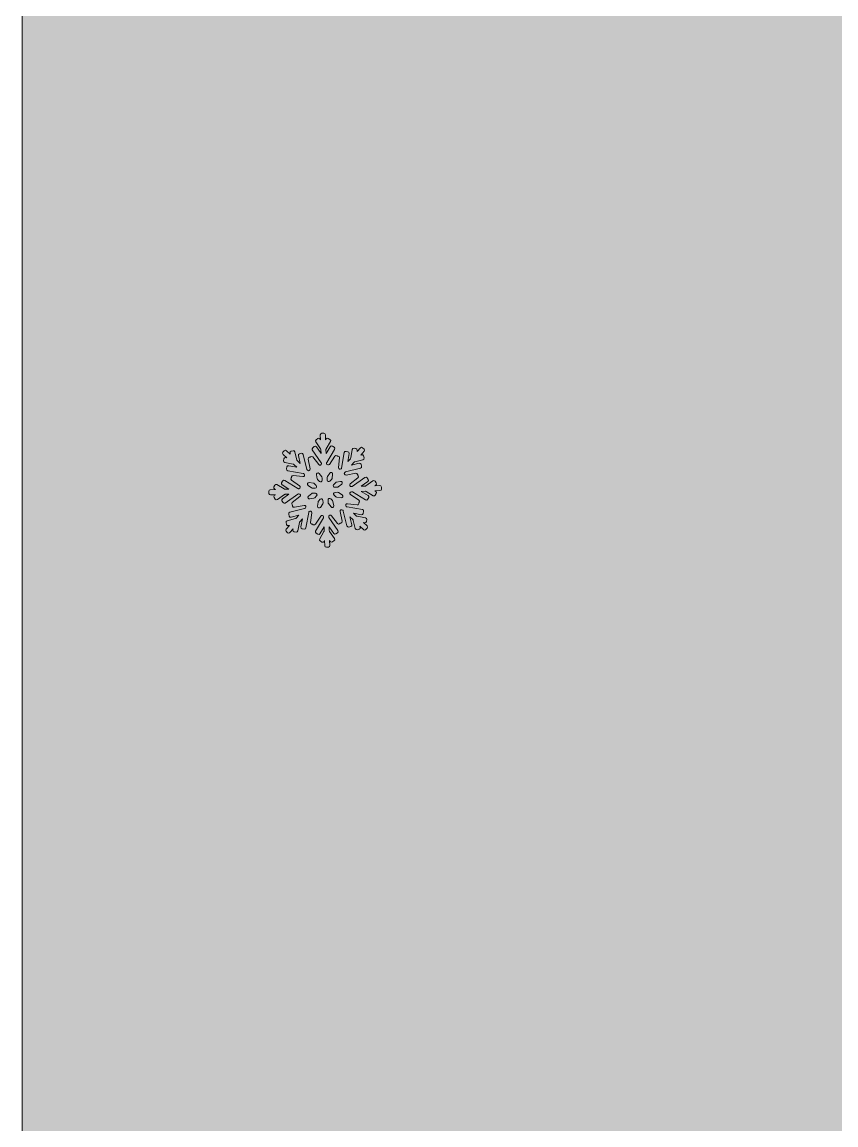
# Model space of a CAD drawing. Header units: millimetres. Extents: x 40 to 178, y -117 to -19.
# Drawn here: x 114.34 to 129.67, y -75.22 to -54.45 of the extents above; entities that cross this region are included whole.
import ezdxf

# ---------------------------------------------------------------- set-up
doc = ezdxf.new("R2010")
doc.units = ezdxf.units.MM
doc.header["$MEASUREMENT"] = 0
doc.layers.add('engraving', color=7, linetype='Continuous')
doc.layers.add('Layer 1', color=7, linetype='Continuous')

msp = doc.modelspace()

# ---------------------------------------------------------------- hatches: boundary and pattern name
at = {"layer": 'Layer 1'}
h = msp.add_hatch(color=2, dxfattribs=at)
h.dxf.hatch_style = 2
edge = h.paths.add_edge_path()
edge.add_spline(control_points=[(176.295, -54.742), (174.611, -49.888), (172.008, -45.798), (168.485, -42.469), (164.962, -39.142), (160.655, -36.597), (155.566, -34.835), (152.745, -33.859), (149.792, -33.154), (146.708, -32.719), (145.947, -31.249), (144.465, -30.207), (142.735, -30.075), (144.24, -28.96), (145.22, -27.176), (145.22, -25.16), (145.22, -21.779), (142.479, -19.039), (139.099, -19.039), (135.719, -19.039), (132.978, -21.779), (132.978, -25.16), (132.978, -27.176), (133.958, -28.96), (135.463, -30.075), (133.947, -30.191), (132.623, -31.005), (131.805, -32.192), (131.805, -32.192), (114.341, -32.192), (114.341, -32.192), (114.341, -32.192), (114.341, -117.341), (114.341, -117.341), (114.341, -117.341), (139.006, -117.341), (139.006, -117.341), (139.006, -117.341), (139.006, -99.49), (139.006, -99.49), (143.625, -100.194), (148.088, -99.98), (152.395, -98.844), (156.7, -97.709), (160.595, -95.869), (164.08, -93.324), (167.563, -90.78), (170.481, -87.609), (172.83, -83.81), (175.179, -80.013), (176.706, -75.806), (177.411, -71.185), (178.351, -65.077), (177.978, -59.598), (176.295, -54.742)], knot_values=[0, 0, 0, 0, 1, 1, 1, 2, 2, 2, 3, 3, 3, 4, 4, 4, 5, 5, 5, 6, 6, 6, 7, 7, 7, 8, 8, 8, 9, 9, 9, 10, 10, 10, 11, 11, 11, 12, 12, 12, 13, 13, 13, 14, 14, 14, 15, 15, 15, 16, 16, 16, 17, 17, 17, 18, 18, 18, 18], degree=3, periodic=1)
edge = h.paths.add_edge_path()
edge.add_spline(control_points=[(135.292, -25.16), (135.292, -23.06), (137, -21.352), (139.099, -21.352), (141.198, -21.352), (142.906, -23.06), (142.906, -25.16), (142.906, -27.259), (141.198, -28.967), (139.099, -28.967), (137, -28.967), (135.292, -27.259), (135.292, -25.16)], knot_values=[0, 0, 0, 0, 1, 1, 1, 2, 2, 2, 3, 3, 3, 4, 4, 4, 4], degree=3, periodic=1)
edge = h.paths.add_edge_path()
edge.add_spline(control_points=[(150.398, -71.83), (148.831, -73.436), (146.913, -74.238), (144.644, -74.238), (144.644, -74.238), (139.006, -74.238), (139.006, -74.238), (139.006, -74.238), (139.006, -57.913), (139.006, -57.913), (139.006, -57.913), (144.644, -57.913), (144.644, -57.913), (146.913, -57.913), (148.831, -58.697), (150.398, -60.262), (151.963, -61.829), (152.746, -63.747), (152.746, -66.017), (152.746, -68.289), (151.963, -70.227), (150.398, -71.83)], knot_values=[0, 0, 0, 0, 1, 1, 1, 2, 2, 2, 3, 3, 3, 4, 4, 4, 5, 5, 5, 6, 6, 6, 7, 7, 7, 7], degree=3, periodic=1)

# ---------------------------------------------------------------- linework, layer by layer
at = {"layer": 'engraving', "lineweight": 0}
for points, knots in [([(121.109, -63.205), (121.108, -63.189), (121.095, -63.176), (121.079, -63.177), (121.079, -63.177), (120.986, -63.18), (120.986, -63.18), (120.986, -63.18), (121.003, -63.168), (121.003, -63.168), (121.016, -63.159), (121.019, -63.141), (121.01, -63.128), (121.01, -63.128), (120.989, -63.097), (120.989, -63.097), (120.979, -63.083), (120.961, -63.08), (120.948, -63.089), (120.948, -63.089), (120.816, -63.182), (120.816, -63.182), (120.812, -63.185), (120.806, -63.187), (120.801, -63.187), (120.801, -63.187), (120.73, -63.19), (120.73, -63.19), (120.73, -63.19), (120.855, -63.102), (120.855, -63.102), (120.868, -63.093), (120.871, -63.075), (120.862, -63.061), (120.862, -63.061), (120.84, -63.03), (120.84, -63.03), (120.831, -63.017), (120.813, -63.014), (120.8, -63.023), (120.8, -63.023), (120.56, -63.192), (120.56, -63.192), (120.556, -63.195), (120.55, -63.197), (120.545, -63.197), (120.545, -63.197), (120.543, -63.197), (120.543, -63.197), (120.515, -63.198), (120.502, -63.163), (120.524, -63.145), (120.524, -63.145), (120.668, -63.032), (120.668, -63.032), (120.68, -63.023), (120.682, -63.004), (120.673, -62.992), (120.673, -62.992), (120.668, -62.986), (120.668, -62.986), (120.665, -62.982), (120.664, -62.978), (120.663, -62.974), (120.663, -62.974), (120.661, -62.966), (120.661, -62.966), (120.658, -62.95), (120.643, -62.94), (120.627, -62.943), (120.627, -62.943), (120.446, -62.979), (120.446, -62.979), (120.418, -62.985), (120.4, -62.952), (120.419, -62.931), (120.419, -62.931), (120.422, -62.928), (120.422, -62.928), (120.425, -62.924), (120.43, -62.921), (120.436, -62.919), (120.436, -62.919), (120.714, -62.85), (120.714, -62.85), (120.729, -62.846), (120.739, -62.83), (120.735, -62.814), (120.735, -62.814), (120.726, -62.777), (120.726, -62.777), (120.722, -62.762), (120.706, -62.752), (120.69, -62.756), (120.69, -62.756), (120.545, -62.793), (120.545, -62.793), (120.545, -62.793), (120.595, -62.738), (120.595, -62.738), (120.599, -62.734), (120.604, -62.731), (120.61, -62.729), (120.61, -62.729), (120.762, -62.691), (120.762, -62.691), (120.777, -62.687), (120.787, -62.671), (120.783, -62.656), (120.783, -62.656), (120.774, -62.619), (120.774, -62.619), (120.77, -62.603), (120.754, -62.594), (120.739, -62.597), (120.739, -62.597), (120.719, -62.602), (120.719, -62.602), (120.719, -62.602), (120.784, -62.531), (120.784, -62.531), (120.795, -62.519), (120.794, -62.501), (120.782, -62.49), (120.782, -62.49), (120.755, -62.464), (120.755, -62.464), (120.743, -62.453), (120.724, -62.454), (120.713, -62.466), (120.713, -62.466), (120.651, -62.534), (120.651, -62.534), (120.651, -62.534), (120.654, -62.514), (120.654, -62.514), (120.657, -62.498), (120.647, -62.483), (120.631, -62.48), (120.631, -62.48), (120.594, -62.473), (120.594, -62.473), (120.578, -62.471), (120.563, -62.481), (120.56, -62.497), (120.56, -62.497), (120.532, -62.657), (120.532, -62.657), (120.531, -62.663), (120.529, -62.668), (120.525, -62.672), (120.525, -62.672), (120.477, -62.724), (120.477, -62.724), (120.477, -62.724), (120.504, -62.573), (120.504, -62.573), (120.506, -62.557), (120.496, -62.542), (120.48, -62.539), (120.48, -62.539), (120.443, -62.533), (120.443, -62.533), (120.427, -62.53), (120.412, -62.54), (120.409, -62.556), (120.409, -62.556), (120.359, -62.848), (120.359, -62.848), (120.358, -62.853), (120.355, -62.858), (120.352, -62.862), (120.352, -62.862), (120.352, -62.862), (120.352, -62.862), (120.332, -62.883), (120.298, -62.867), (120.301, -62.839), (120.301, -62.839), (120.323, -62.658), (120.323, -62.658), (120.325, -62.642), (120.314, -62.627), (120.298, -62.625), (120.298, -62.625), (120.291, -62.624), (120.291, -62.624), (120.286, -62.624), (120.282, -62.622), (120.278, -62.619), (120.278, -62.619), (120.272, -62.616), (120.272, -62.616), (120.259, -62.606), (120.241, -62.61), (120.232, -62.624), (120.232, -62.624), (120.13, -62.778), (120.13, -62.778), (120.115, -62.801), (120.078, -62.791), (120.077, -62.763), (120.077, -62.763), (120.077, -62.759), (120.077, -62.759), (120.076, -62.754), (120.078, -62.748), (120.081, -62.743), (120.081, -62.743), (120.228, -62.495), (120.228, -62.495), (120.236, -62.481), (120.232, -62.463), (120.218, -62.455), (120.218, -62.455), (120.186, -62.435), (120.186, -62.435), (120.172, -62.427), (120.154, -62.431), (120.146, -62.445), (120.146, -62.445), (120.069, -62.575), (120.069, -62.575), (120.069, -62.575), (120.066, -62.5), (120.066, -62.5), (120.066, -62.495), (120.067, -62.489), (120.07, -62.484), (120.07, -62.484), (120.151, -62.348), (120.151, -62.348), (120.159, -62.334), (120.155, -62.316), (120.141, -62.308), (120.141, -62.308), (120.109, -62.289), (120.109, -62.289), (120.095, -62.28), (120.077, -62.285), (120.069, -62.299), (120.069, -62.299), (120.059, -62.316), (120.059, -62.316), (120.059, -62.316), (120.055, -62.219), (120.055, -62.219), (120.054, -62.203), (120.041, -62.191), (120.024, -62.191), (120.024, -62.191), (119.987, -62.193), (119.987, -62.193), (119.971, -62.193), (119.958, -62.207), (119.959, -62.223), (119.959, -62.223), (119.963, -62.316), (119.963, -62.316), (119.963, -62.316), (119.952, -62.3), (119.952, -62.3), (119.942, -62.286), (119.924, -62.283), (119.911, -62.292), (119.911, -62.292), (119.88, -62.314), (119.88, -62.314), (119.867, -62.323), (119.864, -62.341), (119.873, -62.354), (119.873, -62.354), (119.965, -62.488), (119.965, -62.488), (119.968, -62.493), (119.97, -62.498), (119.97, -62.504), (119.97, -62.504), (119.973, -62.575), (119.973, -62.575), (119.973, -62.575), (119.887, -62.449), (119.887, -62.449), (119.877, -62.436), (119.859, -62.433), (119.846, -62.442), (119.846, -62.442), (119.815, -62.464), (119.815, -62.464), (119.802, -62.473), (119.799, -62.491), (119.808, -62.504), (119.808, -62.504), (119.976, -62.747), (119.976, -62.747), (119.979, -62.752), (119.981, -62.757), (119.981, -62.763), (119.981, -62.763), (119.981, -62.763), (119.981, -62.763), (119.982, -62.792), (119.946, -62.805), (119.929, -62.782), (119.929, -62.782), (119.818, -62.639), (119.818, -62.639), (119.808, -62.626), (119.79, -62.624), (119.777, -62.634), (119.777, -62.634), (119.772, -62.638), (119.772, -62.638), (119.768, -62.641), (119.764, -62.643), (119.759, -62.644), (119.759, -62.644), (119.753, -62.645), (119.753, -62.645), (119.737, -62.648), (119.727, -62.663), (119.73, -62.679), (119.73, -62.679), (119.766, -62.862), (119.766, -62.862), (119.771, -62.89), (119.738, -62.908), (119.717, -62.889), (119.717, -62.889), (119.716, -62.887), (119.716, -62.887), (119.711, -62.883), (119.709, -62.878), (119.707, -62.873), (119.707, -62.873), (119.637, -62.591), (119.637, -62.591), (119.634, -62.575), (119.618, -62.566), (119.602, -62.57), (119.602, -62.57), (119.566, -62.579), (119.566, -62.579), (119.55, -62.583), (119.541, -62.599), (119.545, -62.614), (119.545, -62.614), (119.581, -62.761), (119.581, -62.761), (119.581, -62.761), (119.527, -62.711), (119.527, -62.711), (119.523, -62.707), (119.52, -62.702), (119.519, -62.697), (119.519, -62.697), (119.481, -62.542), (119.481, -62.542), (119.477, -62.526), (119.461, -62.517), (119.445, -62.521), (119.445, -62.521), (119.409, -62.53), (119.409, -62.53), (119.393, -62.534), (119.384, -62.55), (119.388, -62.565), (119.388, -62.565), (119.393, -62.585), (119.393, -62.585), (119.393, -62.585), (119.323, -62.52), (119.323, -62.52), (119.311, -62.509), (119.292, -62.509), (119.281, -62.521), (119.281, -62.521), (119.256, -62.549), (119.256, -62.549), (119.245, -62.561), (119.246, -62.579), (119.257, -62.59), (119.257, -62.59), (119.326, -62.654), (119.326, -62.654), (119.326, -62.654), (119.306, -62.651), (119.306, -62.651), (119.29, -62.648), (119.275, -62.658), (119.272, -62.674), (119.272, -62.674), (119.265, -62.712), (119.265, -62.712), (119.263, -62.727), (119.273, -62.743), (119.289, -62.745), (119.289, -62.745), (119.447, -62.774), (119.447, -62.774), (119.453, -62.775), (119.458, -62.778), (119.462, -62.781), (119.462, -62.781), (119.514, -62.83), (119.514, -62.83), (119.514, -62.83), (119.365, -62.803), (119.365, -62.803), (119.349, -62.8), (119.334, -62.811), (119.331, -62.827), (119.331, -62.827), (119.324, -62.864), (119.324, -62.864), (119.322, -62.88), (119.332, -62.895), (119.348, -62.898), (119.348, -62.898), (119.636, -62.95), (119.636, -62.95), (119.641, -62.951), (119.646, -62.954), (119.65, -62.958), (119.65, -62.958), (119.652, -62.959), (119.652, -62.959), (119.672, -62.978), (119.656, -63.013), (119.628, -63.009), (119.628, -63.009), (119.449, -62.986), (119.449, -62.986), (119.433, -62.984), (119.418, -62.996), (119.416, -63.012), (119.416, -63.012), (119.415, -63.019), (119.415, -63.019), (119.415, -63.023), (119.413, -63.028), (119.411, -63.031), (119.411, -63.031), (119.407, -63.038), (119.407, -63.038), (119.398, -63.051), (119.401, -63.069), (119.415, -63.078), (119.415, -63.078), (119.569, -63.183), (119.569, -63.183), (119.592, -63.198), (119.582, -63.235), (119.554, -63.236), (119.554, -63.236), (119.55, -63.236), (119.55, -63.236), (119.544, -63.236), (119.539, -63.235), (119.534, -63.232), (119.534, -63.232), (119.288, -63.082), (119.288, -63.082), (119.274, -63.074), (119.256, -63.078), (119.248, -63.092), (119.248, -63.092), (119.229, -63.125), (119.229, -63.125), (119.221, -63.138), (119.225, -63.156), (119.239, -63.164), (119.239, -63.164), (119.368, -63.243), (119.368, -63.243), (119.368, -63.243), (119.294, -63.246), (119.294, -63.246), (119.288, -63.246), (119.283, -63.245), (119.278, -63.242), (119.278, -63.242), (119.143, -63.16), (119.143, -63.16), (119.129, -63.151), (119.111, -63.156), (119.103, -63.17), (119.103, -63.17), (119.084, -63.202), (119.084, -63.202), (119.076, -63.216), (119.08, -63.234), (119.094, -63.242), (119.094, -63.242), (119.112, -63.253), (119.112, -63.253), (119.112, -63.253), (119.016, -63.257), (119.016, -63.257), (119, -63.257), (118.987, -63.271), (118.988, -63.287), (118.988, -63.287), (118.99, -63.325), (118.99, -63.325), (118.99, -63.341), (119.004, -63.354), (119.02, -63.353), (119.02, -63.353), (119.113, -63.349), (119.113, -63.349), (119.113, -63.349), (119.095, -63.361), (119.095, -63.361), (119.082, -63.371), (119.079, -63.389), (119.088, -63.402), (119.088, -63.402), (119.11, -63.433), (119.11, -63.433), (119.119, -63.446), (119.137, -63.45), (119.151, -63.44), (119.151, -63.44), (119.282, -63.347), (119.282, -63.347), (119.287, -63.344), (119.292, -63.342), (119.298, -63.342), (119.298, -63.342), (119.368, -63.339), (119.368, -63.339), (119.368, -63.339), (119.244, -63.428), (119.244, -63.428), (119.23, -63.437), (119.227, -63.455), (119.236, -63.468), (119.236, -63.468), (119.258, -63.499), (119.258, -63.499), (119.267, -63.513), (119.285, -63.516), (119.299, -63.506), (119.299, -63.506), (119.538, -63.338), (119.538, -63.338), (119.542, -63.334), (119.548, -63.332), (119.554, -63.332), (119.554, -63.332), (119.555, -63.332), (119.555, -63.332), (119.583, -63.331), (119.596, -63.367), (119.574, -63.384), (119.574, -63.384), (119.431, -63.497), (119.431, -63.497), (119.418, -63.507), (119.416, -63.525), (119.426, -63.538), (119.426, -63.538), (119.43, -63.544), (119.43, -63.544), (119.433, -63.547), (119.435, -63.551), (119.436, -63.556), (119.436, -63.556), (119.437, -63.563), (119.437, -63.563), (119.44, -63.579), (119.456, -63.589), (119.471, -63.586), (119.471, -63.586), (119.653, -63.55), (119.653, -63.55), (119.68, -63.545), (119.699, -63.578), (119.68, -63.598), (119.68, -63.598), (119.677, -63.602), (119.677, -63.602), (119.673, -63.606), (119.668, -63.609), (119.662, -63.61), (119.662, -63.61), (119.385, -63.68), (119.385, -63.68), (119.369, -63.684), (119.359, -63.7), (119.363, -63.715), (119.363, -63.715), (119.372, -63.752), (119.372, -63.752), (119.376, -63.768), (119.392, -63.777), (119.408, -63.773), (119.408, -63.773), (119.553, -63.737), (119.553, -63.737), (119.553, -63.737), (119.503, -63.792), (119.503, -63.792), (119.499, -63.796), (119.494, -63.799), (119.489, -63.8), (119.489, -63.8), (119.336, -63.839), (119.336, -63.839), (119.321, -63.842), (119.311, -63.858), (119.315, -63.874), (119.315, -63.874), (119.324, -63.911), (119.324, -63.911), (119.328, -63.926), (119.344, -63.936), (119.36, -63.932), (119.36, -63.932), (119.38, -63.927), (119.38, -63.927), (119.38, -63.927), (119.314, -63.999), (119.314, -63.999), (119.304, -64.01), (119.304, -64.029), (119.316, -64.039), (119.316, -64.039), (119.344, -64.065), (119.344, -64.065), (119.356, -64.076), (119.374, -64.076), (119.385, -64.064), (119.385, -64.064), (119.447, -63.995), (119.447, -63.995), (119.447, -63.995), (119.444, -64.016), (119.444, -64.016), (119.441, -64.032), (119.452, -64.047), (119.467, -64.049), (119.467, -64.049), (119.504, -64.056), (119.504, -64.056), (119.52, -64.059), (119.535, -64.048), (119.538, -64.032), (119.538, -64.032), (119.566, -63.872), (119.566, -63.872), (119.567, -63.867), (119.569, -63.862), (119.573, -63.858), (119.573, -63.858), (119.621, -63.805), (119.621, -63.805), (119.621, -63.805), (119.595, -63.957), (119.595, -63.957), (119.592, -63.972), (119.602, -63.987), (119.618, -63.99), (119.618, -63.99), (119.655, -63.997), (119.655, -63.997), (119.671, -64), (119.686, -63.989), (119.689, -63.973), (119.689, -63.973), (119.74, -63.682), (119.74, -63.682), (119.741, -63.676), (119.743, -63.671), (119.747, -63.667), (119.747, -63.667), (119.747, -63.667), (119.747, -63.667), (119.766, -63.646), (119.801, -63.662), (119.797, -63.69), (119.797, -63.69), (119.775, -63.872), (119.775, -63.872), (119.773, -63.888), (119.785, -63.902), (119.8, -63.904), (119.8, -63.904), (119.807, -63.905), (119.807, -63.905), (119.812, -63.906), (119.816, -63.907), (119.82, -63.91), (119.82, -63.91), (119.826, -63.914), (119.826, -63.914), (119.839, -63.923), (119.858, -63.919), (119.867, -63.906), (119.867, -63.906), (119.968, -63.752), (119.968, -63.752), (119.984, -63.728), (120.02, -63.739), (120.022, -63.767), (120.022, -63.767), (120.022, -63.77), (120.022, -63.77), (120.022, -63.776), (120.021, -63.781), (120.018, -63.786), (120.018, -63.786), (119.87, -64.035), (119.87, -64.035), (119.862, -64.049), (119.866, -64.066), (119.88, -64.075), (119.88, -64.075), (119.912, -64.094), (119.912, -64.094), (119.926, -64.103), (119.944, -64.098), (119.952, -64.084), (119.952, -64.084), (120.029, -63.955), (120.029, -63.955), (120.029, -63.955), (120.032, -64.029), (120.032, -64.029), (120.032, -64.035), (120.031, -64.04), (120.028, -64.045), (120.028, -64.045), (119.947, -64.182), (119.947, -64.182), (119.939, -64.195), (119.944, -64.213), (119.957, -64.221), (119.957, -64.221), (119.989, -64.241), (119.989, -64.241), (120.003, -64.249), (120.021, -64.245), (120.029, -64.231), (120.029, -64.231), (120.04, -64.214), (120.04, -64.214), (120.04, -64.214), (120.044, -64.31), (120.044, -64.31), (120.044, -64.327), (120.058, -64.339), (120.074, -64.338), (120.074, -64.338), (120.111, -64.337), (120.111, -64.337), (120.127, -64.336), (120.14, -64.323), (120.139, -64.307), (120.139, -64.307), (120.135, -64.213), (120.135, -64.213), (120.135, -64.213), (120.147, -64.23), (120.147, -64.23), (120.156, -64.243), (120.174, -64.246), (120.188, -64.237), (120.188, -64.237), (120.218, -64.215), (120.218, -64.215), (120.231, -64.206), (120.234, -64.188), (120.225, -64.175), (120.225, -64.175), (120.133, -64.041), (120.133, -64.041), (120.13, -64.037), (120.128, -64.031), (120.128, -64.026), (120.128, -64.026), (120.125, -63.954), (120.125, -63.954), (120.125, -63.954), (120.212, -64.08), (120.212, -64.08), (120.221, -64.093), (120.239, -64.097), (120.253, -64.087), (120.253, -64.087), (120.283, -64.066), (120.283, -64.066), (120.296, -64.056), (120.3, -64.038), (120.29, -64.025), (120.29, -64.025), (120.122, -63.782), (120.122, -63.782), (120.119, -63.778), (120.118, -63.772), (120.117, -63.767), (120.117, -63.767), (120.117, -63.766), (120.117, -63.766), (120.116, -63.738), (120.152, -63.725), (120.17, -63.748), (120.17, -63.748), (120.28, -63.891), (120.28, -63.891), (120.29, -63.904), (120.308, -63.906), (120.321, -63.896), (120.321, -63.896), (120.327, -63.892), (120.327, -63.892), (120.33, -63.889), (120.334, -63.887), (120.339, -63.886), (120.339, -63.886), (120.346, -63.885), (120.346, -63.885), (120.361, -63.882), (120.372, -63.866), (120.369, -63.85), (120.369, -63.85), (120.333, -63.668), (120.333, -63.668), (120.327, -63.64), (120.36, -63.621), (120.381, -63.641), (120.381, -63.641), (120.383, -63.642), (120.383, -63.642), (120.387, -63.646), (120.39, -63.651), (120.391, -63.657), (120.391, -63.657), (120.461, -63.938), (120.461, -63.938), (120.465, -63.954), (120.481, -63.964), (120.496, -63.96), (120.496, -63.96), (120.533, -63.951), (120.533, -63.951), (120.548, -63.947), (120.558, -63.931), (120.554, -63.915), (120.554, -63.915), (120.517, -63.768), (120.517, -63.768), (120.517, -63.768), (120.571, -63.819), (120.571, -63.819), (120.575, -63.822), (120.578, -63.827), (120.58, -63.833), (120.58, -63.833), (120.618, -63.987), (120.618, -63.987), (120.622, -64.003), (120.638, -64.013), (120.653, -64.009), (120.653, -64.009), (120.69, -64), (120.69, -64), (120.705, -63.996), (120.715, -63.98), (120.711, -63.964), (120.711, -63.964), (120.706, -63.944), (120.706, -63.944), (120.706, -63.944), (120.776, -64.01), (120.776, -64.01), (120.788, -64.021), (120.806, -64.02), (120.817, -64.008), (120.817, -64.008), (120.843, -63.98), (120.843, -63.98), (120.853, -63.968), (120.853, -63.95), (120.841, -63.939), (120.841, -63.939), (120.772, -63.875), (120.772, -63.875), (120.772, -63.875), (120.792, -63.879), (120.792, -63.879), (120.808, -63.882), (120.824, -63.871), (120.826, -63.855), (120.826, -63.855), (120.833, -63.818), (120.833, -63.818), (120.836, -63.802), (120.825, -63.787), (120.809, -63.784), (120.809, -63.784), (120.651, -63.756), (120.651, -63.756), (120.646, -63.755), (120.641, -63.752), (120.636, -63.748), (120.636, -63.748), (120.584, -63.699), (120.584, -63.699), (120.584, -63.699), (120.734, -63.726), (120.734, -63.726), (120.75, -63.729), (120.765, -63.719), (120.768, -63.703), (120.768, -63.703), (120.774, -63.665), (120.774, -63.665), (120.777, -63.649), (120.766, -63.634), (120.751, -63.631), (120.751, -63.631), (120.463, -63.579), (120.463, -63.579), (120.457, -63.578), (120.452, -63.576), (120.448, -63.572), (120.448, -63.572), (120.447, -63.571), (120.447, -63.571), (120.426, -63.551), (120.442, -63.517), (120.47, -63.521), (120.47, -63.521), (120.65, -63.543), (120.65, -63.543), (120.666, -63.545), (120.68, -63.534), (120.682, -63.518), (120.682, -63.518), (120.683, -63.511), (120.683, -63.511), (120.684, -63.506), (120.685, -63.502), (120.688, -63.498), (120.688, -63.498), (120.692, -63.492), (120.692, -63.492), (120.701, -63.479), (120.697, -63.461), (120.684, -63.452), (120.684, -63.452), (120.529, -63.347), (120.529, -63.347), (120.506, -63.331), (120.516, -63.295), (120.545, -63.294), (120.545, -63.294), (120.548, -63.294), (120.548, -63.294), (120.554, -63.293), (120.56, -63.295), (120.564, -63.298), (120.564, -63.298), (120.81, -63.447), (120.81, -63.447), (120.824, -63.456), (120.842, -63.451), (120.85, -63.437), (120.85, -63.437), (120.87, -63.405), (120.87, -63.405), (120.878, -63.391), (120.873, -63.373), (120.86, -63.365), (120.86, -63.365), (120.731, -63.287), (120.731, -63.287), (120.731, -63.287), (120.804, -63.284), (120.804, -63.284), (120.81, -63.284), (120.816, -63.285), (120.82, -63.288), (120.82, -63.288), (120.955, -63.37), (120.955, -63.37), (120.969, -63.378), (120.987, -63.374), (120.995, -63.36), (120.995, -63.36), (121.014, -63.327), (121.014, -63.327), (121.023, -63.314), (121.018, -63.296), (121.005, -63.288), (121.005, -63.288), (120.987, -63.277), (120.987, -63.277), (120.987, -63.277), (121.082, -63.273), (121.082, -63.273), (121.098, -63.272), (121.111, -63.259), (121.11, -63.243), (121.11, -63.243), (121.109, -63.205), (121.109, -63.205)], [0, 0, 0, 0, 1, 1, 1, 2, 2, 2, 3, 3, 3, 4, 4, 4, 5, 5, 5, 6, 6, 6, 7, 7, 7, 8, 8, 8, 9, 9, 9, 10, 10, 10, 11, 11, 11, 12, 12, 12, 13, 13, 13, 14, 14, 14, 15, 15, 15, 16, 16, 16, 17, 17, 17, 18, 18, 18, 19, 19, 19, 20, 20, 20, 21, 21, 21, 22, 22, 22, 23, 23, 23, 24, 24, 24, 25, 25, 25, 26, 26, 26, 27, 27, 27, 28, 28, 28, 29, 29, 29, 30, 30, 30, 31, 31, 31, 32, 32, 32, 33, 33, 33, 34, 34, 34, 35, 35, 35, 36, 36, 36, 37, 37, 37, 38, 38, 38, 39, 39, 39, 40, 40, 40, 41, 41, 41, 42, 42, 42, 43, 43, 43, 44, 44, 44, 45, 45, 45, 46, 46, 46, 47, 47, 47, 48, 48, 48, 49, 49, 49, 50, 50, 50, 51, 51, 51, 52, 52, 52, 53, 53, 53, 54, 54, 54, 55, 55, 55, 56, 56, 56, 57, 57, 57, 58, 58, 58, 59, 59, 59, 60, 60, 60, 61, 61, 61, 62, 62, 62, 63, 63, 63, 64, 64, 64, 65, 65, 65, 66, 66, 66, 67, 67, 67, 68, 68, 68, 69, 69, 69, 70, 70, 70, 71, 71, 71, 72, 72, 72, 73, 73, 73, 74, 74, 74, 75, 75, 75, 76, 76, 76, 77, 77, 77, 78, 78, 78, 79, 79, 79, 80, 80, 80, 81, 81, 81, 82, 82, 82, 83, 83, 83, 84, 84, 84, 85, 85, 85, 86, 86, 86, 87, 87, 87, 88, 88, 88, 89, 89, 89, 90, 90, 90, 91, 91, 91, 92, 92, 92, 93, 93, 93, 94, 94, 94, 95, 95, 95, 96, 96, 96, 97, 97, 97, 98, 98, 98, 99, 99, 99, 100, 100, 100, 101, 101, 101, 102, 102, 102, 103, 103, 103, 104, 104, 104, 105, 105, 105, 106, 106, 106, 107, 107, 107, 108, 108, 108, 109, 109, 109, 110, 110, 110, 111, 111, 111, 112, 112, 112, 113, 113, 113, 114, 114, 114, 115, 115, 115, 116, 116, 116, 117, 117, 117, 118, 118, 118, 119, 119, 119, 120, 120, 120, 121, 121, 121, 122, 122, 122, 123, 123, 123, 124, 124, 124, 125, 125, 125, 126, 126, 126, 127, 127, 127, 128, 128, 128, 129, 129, 129, 130, 130, 130, 131, 131, 131, 132, 132, 132, 133, 133, 133, 134, 134, 134, 135, 135, 135, 136, 136, 136, 137, 137, 137, 138, 138, 138, 139, 139, 139, 140, 140, 140, 141, 141, 141, 142, 142, 142, 143, 143, 143, 144, 144, 144, 145, 145, 145, 146, 146, 146, 147, 147, 147, 148, 148, 148, 149, 149, 149, 150, 150, 150, 151, 151, 151, 152, 152, 152, 153, 153, 153, 154, 154, 154, 155, 155, 155, 156, 156, 156, 157, 157, 157, 158, 158, 158, 159, 159, 159, 160, 160, 160, 161, 161, 161, 162, 162, 162, 163, 163, 163, 164, 164, 164, 165, 165, 165, 166, 166, 166, 167, 167, 167, 168, 168, 168, 169, 169, 169, 170, 170, 170, 171, 171, 171, 172, 172, 172, 173, 173, 173, 174, 174, 174, 175, 175, 175, 176, 176, 176, 177, 177, 177, 178, 178, 178, 179, 179, 179, 180, 180, 180, 181, 181, 181, 182, 182, 182, 183, 183, 183, 184, 184, 184, 185, 185, 185, 186, 186, 186, 187, 187, 187, 188, 188, 188, 189, 189, 189, 190, 190, 190, 191, 191, 191, 192, 192, 192, 193, 193, 193, 194, 194, 194, 195, 195, 195, 196, 196, 196, 197, 197, 197, 198, 198, 198, 199, 199, 199, 200, 200, 200, 201, 201, 201, 202, 202, 202, 203, 203, 203, 204, 204, 204, 205, 205, 205, 206, 206, 206, 207, 207, 207, 208, 208, 208, 209, 209, 209, 210, 210, 210, 211, 211, 211, 212, 212, 212, 213, 213, 213, 214, 214, 214, 215, 215, 215, 216, 216, 216, 217, 217, 217, 218, 218, 218, 219, 219, 219, 220, 220, 220, 221, 221, 221, 222, 222, 222, 223, 223, 223, 224, 224, 224, 225, 225, 225, 226, 226, 226, 227, 227, 227, 228, 228, 228, 229, 229, 229, 230, 230, 230, 231, 231, 231, 232, 232, 232, 233, 233, 233, 234, 234, 234, 235, 235, 235, 236, 236, 236, 237, 237, 237, 238, 238, 238, 239, 239, 239, 240, 240, 240, 241, 241, 241, 242, 242, 242, 243, 243, 243, 244, 244, 244, 245, 245, 245, 246, 246, 246, 247, 247, 247, 248, 248, 248, 249, 249, 249, 250, 250, 250, 251, 251, 251, 252, 252, 252, 253, 253, 253, 254, 254, 254, 255, 255, 255, 256, 256, 256, 257, 257, 257, 258, 258, 258, 259, 259, 259, 260, 260, 260, 261, 261, 261, 262, 262, 262, 263, 263, 263, 264, 264, 264, 265, 265, 265, 266, 266, 266, 267, 267, 267, 268, 268, 268, 269, 269, 269, 270, 270, 270, 271, 271, 271, 272, 272, 272, 273, 273, 273, 274, 274, 274, 275, 275, 275, 276, 276, 276, 277, 277, 277, 278, 278, 278, 279, 279, 279, 280, 280, 280, 281, 281, 281, 282, 282, 282, 283, 283, 283, 284, 284, 284, 285, 285, 285, 286, 286, 286, 287, 287, 287, 288, 288, 288, 289, 289, 289, 290, 290, 290, 291, 291, 291, 292, 292, 292, 293, 293, 293, 294, 294, 294, 295, 295, 295, 296, 296, 296, 297, 297, 297, 298, 298, 298, 299, 299, 299, 300, 300, 300, 301, 301, 301, 302, 302, 302, 303, 303, 303, 304, 304, 304, 305, 305, 305, 306, 306, 306, 307, 307, 307, 308, 308, 308, 309, 309, 309, 310, 310, 310, 311, 311, 311, 312, 312, 312, 313, 313, 313, 314, 314, 314, 315, 315, 315, 316, 316, 316, 317, 317, 317, 318, 318, 318, 319, 319, 319, 320, 320, 320, 321, 321, 321, 322, 322, 322, 323, 323, 323, 324, 324, 324, 325, 325, 325, 326, 326, 326, 327, 327, 327, 328, 328, 328, 329, 329, 329, 330, 330, 330, 331, 331, 331, 332, 332, 332, 333, 333, 333, 334, 334, 334, 335, 335, 335, 336, 336, 336, 336]), ([(119.937, -62.95), (119.937, -62.95), (119.986, -63.013), (119.986, -63.013), (119.989, -63.018), (119.992, -63.024), (119.992, -63.03), (119.992, -63.03), (119.994, -63.079), (119.994, -63.079), (119.995, -63.105), (119.964, -63.119), (119.945, -63.101), (119.945, -63.101), (119.91, -63.069), (119.91, -63.069), (119.905, -63.064), (119.902, -63.059), (119.901, -63.053), (119.901, -63.053), (119.885, -62.973), (119.885, -62.973), (119.879, -62.943), (119.918, -62.925), (119.937, -62.95)], [0, 0, 0, 0, 1, 1, 1, 2, 2, 2, 3, 3, 3, 4, 4, 4, 5, 5, 5, 6, 6, 6, 7, 7, 7, 8, 8, 8, 8]), ([(120.089, -63.076), (120.089, -63.076), (120.087, -63.026), (120.087, -63.026), (120.087, -63.02), (120.089, -63.014), (120.092, -63.009), (120.092, -63.009), (120.137, -62.942), (120.137, -62.942), (120.153, -62.916), (120.194, -62.931), (120.19, -62.961), (120.19, -62.961), (120.18, -63.042), (120.18, -63.042), (120.179, -63.048), (120.177, -63.054), (120.173, -63.058), (120.173, -63.058), (120.14, -63.094), (120.14, -63.094), (120.122, -63.113), (120.09, -63.102), (120.089, -63.076)], [0, 0, 0, 0, 1, 1, 1, 2, 2, 2, 3, 3, 3, 4, 4, 4, 5, 5, 5, 6, 6, 6, 7, 7, 7, 8, 8, 8, 8]), ([(119.796, -63.221), (119.796, -63.221), (119.728, -63.174), (119.728, -63.174), (119.703, -63.157), (119.718, -63.117), (119.748, -63.121), (119.748, -63.121), (119.828, -63.132), (119.828, -63.132), (119.834, -63.132), (119.84, -63.135), (119.845, -63.139), (119.845, -63.139), (119.881, -63.173), (119.881, -63.173), (119.9, -63.191), (119.888, -63.223), (119.862, -63.224), (119.862, -63.224), (119.814, -63.226), (119.814, -63.226), (119.808, -63.226), (119.802, -63.224), (119.796, -63.221)], [0, 0, 0, 0, 1, 1, 1, 2, 2, 2, 3, 3, 3, 4, 4, 4, 5, 5, 5, 6, 6, 6, 7, 7, 7, 8, 8, 8, 8]), ([(120.209, -63.161), (120.209, -63.161), (120.243, -63.124), (120.243, -63.124), (120.247, -63.119), (120.252, -63.116), (120.259, -63.115), (120.259, -63.115), (120.339, -63.099), (120.339, -63.099), (120.369, -63.093), (120.386, -63.132), (120.362, -63.151), (120.362, -63.151), (120.298, -63.201), (120.298, -63.201), (120.293, -63.205), (120.287, -63.207), (120.281, -63.208), (120.281, -63.208), (120.232, -63.209), (120.232, -63.209), (120.206, -63.21), (120.192, -63.18), (120.209, -63.161)], [0, 0, 0, 0, 1, 1, 1, 2, 2, 2, 3, 3, 3, 4, 4, 4, 5, 5, 5, 6, 6, 6, 7, 7, 7, 8, 8, 8, 8]), ([(119.889, -63.369), (119.889, -63.369), (119.856, -63.406), (119.856, -63.406), (119.851, -63.41), (119.846, -63.413), (119.84, -63.415), (119.84, -63.415), (119.76, -63.43), (119.76, -63.43), (119.73, -63.436), (119.712, -63.398), (119.736, -63.379), (119.736, -63.379), (119.801, -63.328), (119.801, -63.328), (119.805, -63.324), (119.811, -63.322), (119.817, -63.322), (119.817, -63.322), (119.867, -63.32), (119.867, -63.32), (119.892, -63.319), (119.907, -63.35), (119.889, -63.369)], [0, 0, 0, 0, 1, 1, 1, 2, 2, 2, 3, 3, 3, 4, 4, 4, 5, 5, 5, 6, 6, 6, 7, 7, 7, 8, 8, 8, 8]), ([(120.302, -63.309), (120.302, -63.309), (120.37, -63.355), (120.37, -63.355), (120.396, -63.372), (120.381, -63.412), (120.35, -63.408), (120.35, -63.408), (120.27, -63.398), (120.27, -63.398), (120.264, -63.397), (120.258, -63.395), (120.254, -63.39), (120.254, -63.39), (120.217, -63.356), (120.217, -63.356), (120.198, -63.338), (120.21, -63.307), (120.236, -63.306), (120.236, -63.306), (120.284, -63.304), (120.284, -63.304), (120.291, -63.304), (120.297, -63.305), (120.302, -63.309)], [0, 0, 0, 0, 1, 1, 1, 2, 2, 2, 3, 3, 3, 4, 4, 4, 5, 5, 5, 6, 6, 6, 7, 7, 7, 8, 8, 8, 8]), ([(120.009, -63.454), (120.009, -63.454), (120.011, -63.503), (120.011, -63.503), (120.011, -63.509), (120.009, -63.515), (120.006, -63.52), (120.006, -63.52), (119.962, -63.588), (119.962, -63.588), (119.945, -63.613), (119.905, -63.599), (119.909, -63.568), (119.909, -63.568), (119.918, -63.487), (119.918, -63.487), (119.919, -63.481), (119.922, -63.476), (119.926, -63.471), (119.926, -63.471), (119.958, -63.436), (119.958, -63.436), (119.976, -63.416), (120.008, -63.428), (120.009, -63.454)], [0, 0, 0, 0, 1, 1, 1, 2, 2, 2, 3, 3, 3, 4, 4, 4, 5, 5, 5, 6, 6, 6, 7, 7, 7, 8, 8, 8, 8]), ([(120.161, -63.58), (120.161, -63.58), (120.113, -63.516), (120.113, -63.516), (120.109, -63.512), (120.107, -63.506), (120.107, -63.5), (120.107, -63.5), (120.105, -63.451), (120.105, -63.451), (120.104, -63.425), (120.135, -63.41), (120.154, -63.428), (120.154, -63.428), (120.189, -63.461), (120.189, -63.461), (120.193, -63.465), (120.196, -63.471), (120.197, -63.477), (120.197, -63.477), (120.213, -63.556), (120.213, -63.556), (120.219, -63.587), (120.18, -63.604), (120.161, -63.58)], [0, 0, 0, 0, 1, 1, 1, 2, 2, 2, 3, 3, 3, 4, 4, 4, 5, 5, 5, 6, 6, 6, 7, 7, 7, 8, 8, 8, 8])]:
    msp.add_open_spline(points, degree=3, knots=knots, dxfattribs=at)
at = {"layer": 'Layer 1', "lineweight": 0}
msp.add_open_spline([(176.295, -54.742), (174.611, -49.888), (172.008, -45.798), (168.485, -42.469), (164.962, -39.142), (160.655, -36.597), (155.566, -34.835), (152.745, -33.859), (149.792, -33.154), (146.708, -32.719), (145.947, -31.249), (144.465, -30.207), (142.735, -30.075), (144.24, -28.96), (145.22, -27.176), (145.22, -25.16), (145.22, -21.779), (142.479, -19.039), (139.099, -19.039), (135.719, -19.039), (132.978, -21.779), (132.978, -25.16), (132.978, -27.176), (133.958, -28.96), (135.463, -30.075), (133.947, -30.191), (132.623, -31.005), (131.805, -32.192), (131.805, -32.192), (114.341, -32.192), (114.341, -32.192), (114.341, -32.192), (114.341, -117.341), (114.341, -117.341), (114.341, -117.341), (139.006, -117.341), (139.006, -117.341), (139.006, -117.341), (139.006, -99.49), (139.006, -99.49), (143.625, -100.194), (148.088, -99.98), (152.395, -98.844), (156.7, -97.709), (160.595, -95.869), (164.08, -93.324), (167.563, -90.78), (170.481, -87.609), (172.83, -83.81), (175.179, -80.013), (176.706, -75.806), (177.411, -71.185), (178.351, -65.077), (177.978, -59.598), (176.295, -54.742)], degree=3, knots=[0, 0, 0, 0, 1, 1, 1, 2, 2, 2, 3, 3, 3, 4, 4, 4, 5, 5, 5, 6, 6, 6, 7, 7, 7, 8, 8, 8, 9, 9, 9, 10, 10, 10, 11, 11, 11, 12, 12, 12, 13, 13, 13, 14, 14, 14, 15, 15, 15, 16, 16, 16, 17, 17, 17, 18, 18, 18, 18], dxfattribs=at)

doc.saveas('drawing.dxf')
